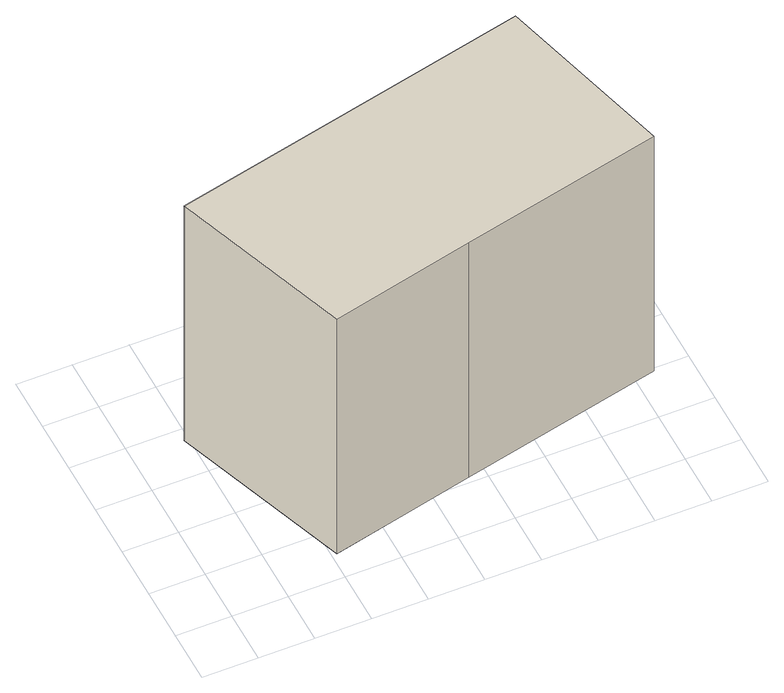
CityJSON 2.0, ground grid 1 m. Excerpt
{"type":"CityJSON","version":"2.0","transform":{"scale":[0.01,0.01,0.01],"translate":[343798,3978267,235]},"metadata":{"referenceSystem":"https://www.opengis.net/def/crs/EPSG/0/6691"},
"CityObjects":{
"building1":{"type":"Building","attributes":{"measuredHeight":3},"geometry":[{"type":"Solid","lod":"1","boundaries":[[[[0,1,2,3,4]],[[3,5,6,4]],[[2,7,5,3]],[[1,8,7,2]],[[0,9,8,1]],[[4,6,9,0]],[[5,7,8,9,6]]]]}]}
},
"vertices":[
[92,376,62],[746,524,62],[836,194,62],[469,111,62],[209,51,62],[469,111,618],[209,51,618],[836,194,618],[746,524,618],[92,376,618]
]}
